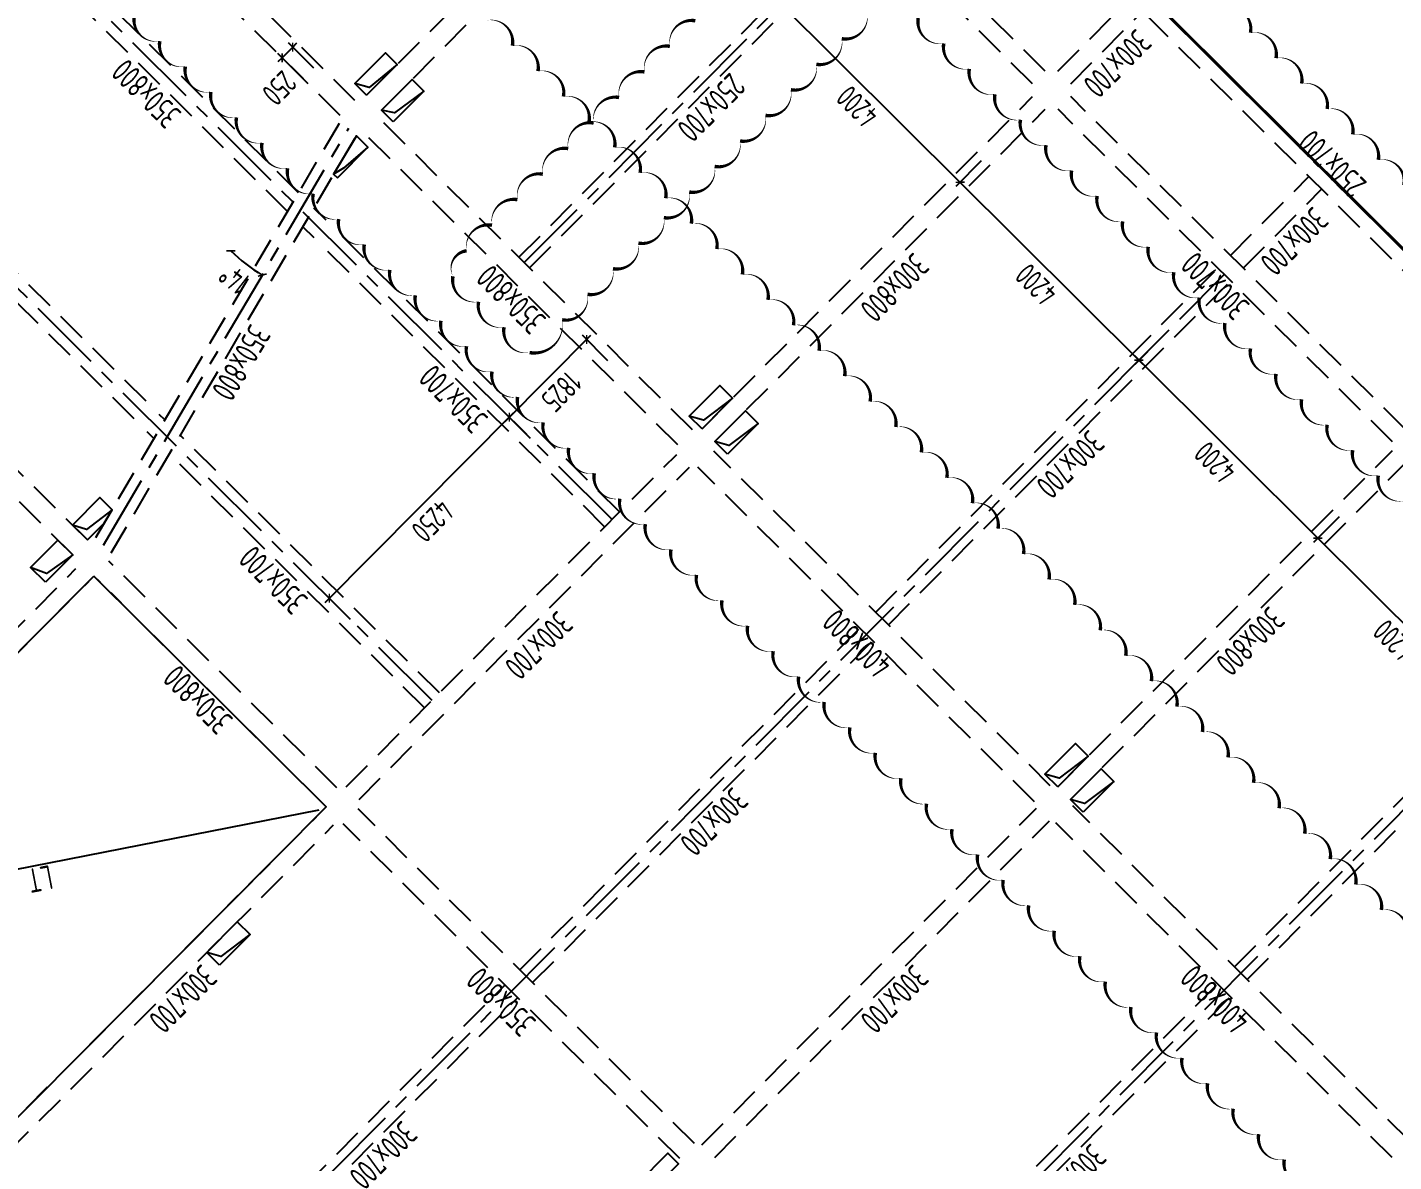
# Model space of a CAD drawing. Extents: x 517450926 to 520131079, y 3499134486 to 3500888201.
# Drawn here: x 518671029 to 518693773, y 3500160652 to 3500179534 of the extents above; entities that cross this region are included whole.
import ezdxf
from ezdxf.enums import TextEntityAlignment as Align

# ---------------------------------------------------------------- set-up
doc = ezdxf.new("R2010")
doc.units = 0
doc.header["$LTSCALE"] = 1000
doc.header["$MEASUREMENT"] = 0
doc.linetypes.add('CENTER', pattern=[2, 1.25, -0.25, 0.25, -0.25])
doc.linetypes.add('DASHED', pattern=[0.75, 0.5, -0.25])
doc.layers.get('0').update_dxf_attribs({"linetype": 'CONTINUOUS'})
doc.layers.get('Defpoints').update_dxf_attribs({"color": 2, "linetype": 'CONTINUOUS'})
doc.layers.add('0_修订云线', color=1, linetype='CONTINUOUS', plot=False)
for name, color, linetype in [('S_AXIS', 8, 'CENTER'), ('S_AXIS_DIMS', 3, 'CONTINUOUS'), ('S_BEAM', 4, 'DASHED'), ('S_BEAM_SECD_TEXT_HORZ', 9, 'CONTINUOUS'), ('S_BEAM_TEXT_HORZ', 7, 'CONTINUOUS'), ('S_BEAM_TEXT_VERT', 41, 'CONTINUOUS'), ('S_FLOR_ENHN', 91, 'DASHED'), ('S_HOLE', 201, 'CONTINUOUS'), ('S_STAR', 243, 'CONTINUOUS')]:
    doc.layers.add(name, color=color, linetype=linetype)
doc.styles.add('TH-STYLE3', font='tssdeng.shx', dxfattribs={"width": 0.7, "bigfont": 'tssdchn.shx'})
doc.styles.add('样式 1', font='Tssdeng.shx', dxfattribs={"width": 0.7, "bigfont": 'Tssdchn.shx'})
doc.dimstyles.new('TSSD_100_100', dxfattribs={"dimtxt": 375, "dimasz": 100, "dimexe": 100, "dimexo": 0, "dimgap": 125, "dimtad": 1, "dimdec": 1, "dimdsep": 46, "dimtxsty": 'TH-STYLE3', "dimblk": 'ARCHTICK', "dimcen": -100, "dimdle": 100, "dimclrt": 7, "dimadec": 0, "dimazin": 0, "dimtfac": 1, "dimtdec": 1, "dimtix": 1, "dimtmove": 2, "dimatfit": 3, "dimldrblk": 'ARCHTICK', "dimfxl": 0, "dimtolj": 1, "dimtzin": 0, "dimarcsym": 0})

# ---------------------------------------------------------------- blocks, each defined once
blk = doc.blocks.new('_ArchTick')
at = {"color": 0, "const_width": 0.25}
blk.add_lwpolyline([(-0.53, -0.53), (0.53, 0.53)], dxfattribs=at)
blk = doc.blocks.new('*D121')
at = {"layer": 'Defpoints', "color": 0, "linetype": 'ByBlock', "transparency": 16777216}
for p in [(518693737, 3500172264), (518692511, 3500171031), (518696785, 3500169373)]:
    blk.add_point(p, dxfattribs=at)
at = {"layer": 'S_AXIS_DIMS', "color": 0, "linetype": 'ByBlock', "lineweight": -2, "transparency": 16777216}
for p, q in [((518692864, 3500171386), (518692441, 3500170960)), ((518695560, 3500167999), (518692440, 3500171102)), ((518695842, 3500168424), (518695419, 3500167999))]:
    blk.add_line(p, q, dxfattribs=at)
at = {"layer": 'S_AXIS_DIMS', "color": 0, "linetype": 'ByBlock', "lineweight": -2, "transparency": 16777216, "xscale": 100, "yscale": 100, "zscale": 100}
for p, rotation in [((518692511, 3500171031), 135.1572922653654), ((518695489, 3500168070), 315.1572922653654)]:
    blk.add_blockref('_ArchTick', p, dxfattribs=dict(at, rotation=rotation))
at = {"layer": 'S_AXIS_DIMS', "color": 7, "linetype": 'ByBlock', "transparency": 16777216, "insert": (518693780, 3500169329), "char_height": 375, "attachment_point": 5, "rotation": 135.1573, "style": 'TH-STYLE3'}
blk.add_mtext('\\A1;4200', dxfattribs=at)
blk = doc.blocks.new('*D122')
at = {"layer": 'Defpoints', "color": 0, "linetype": 'ByBlock', "transparency": 16777216}
for p in [(518690829, 3500175296), (518689533, 3500173993), (518693737, 3500172264)]:
    blk.add_point(p, dxfattribs=at)
at = {"layer": 'S_AXIS_DIMS', "color": 0, "linetype": 'ByBlock', "lineweight": -2, "transparency": 16777216}
for p, q in [((518689886, 3500174348), (518689463, 3500173922)), ((518692582, 3500170961), (518689462, 3500174064)), ((518692864, 3500171386), (518692441, 3500170960))]:
    blk.add_line(p, q, dxfattribs=at)
at = {"layer": 'S_AXIS_DIMS', "color": 0, "linetype": 'ByBlock', "lineweight": -2, "transparency": 16777216, "xscale": 100, "yscale": 100, "zscale": 100}
for p, rotation in [((518689533, 3500173993), 135.1572922653654), ((518692511, 3500171031), 315.1572922653654)]:
    blk.add_blockref('_ArchTick', p, dxfattribs=dict(at, rotation=rotation))
at = {"layer": 'S_AXIS_DIMS', "color": 7, "linetype": 'ByBlock', "transparency": 16777216, "insert": (518690802, 3500172291), "char_height": 375, "attachment_point": 5, "rotation": 135.1573, "style": 'TH-STYLE3'}
blk.add_mtext('\\A1;4200', dxfattribs=at)
blk = doc.blocks.new('*D123')
at = {"layer": 'Defpoints', "color": 0, "linetype": 'ByBlock', "transparency": 16777216}
for p in [(518687745, 3500178152), (518686555, 3500176955), (518690829, 3500175296)]:
    blk.add_point(p, dxfattribs=at)
at = {"layer": 'S_AXIS_DIMS', "color": 0, "linetype": 'ByBlock', "lineweight": -2, "transparency": 16777216}
for p, q in [((518686908, 3500177309), (518686485, 3500176884)), ((518689604, 3500173923), (518686484, 3500177025)), ((518689886, 3500174348), (518689463, 3500173922))]:
    blk.add_line(p, q, dxfattribs=at)
at = {"layer": 'S_AXIS_DIMS', "color": 0, "linetype": 'ByBlock', "lineweight": -2, "transparency": 16777216, "xscale": 100, "yscale": 100, "zscale": 100}
for p, rotation in [((518686555, 3500176955), 135.1572922653654), ((518689533, 3500173993), 315.1572922653654)]:
    blk.add_blockref('_ArchTick', p, dxfattribs=dict(at, rotation=rotation))
at = {"layer": 'S_AXIS_DIMS', "color": 7, "linetype": 'ByBlock', "transparency": 16777216, "insert": (518687824, 3500175252), "char_height": 375, "attachment_point": 5, "rotation": 135.1573, "style": 'TH-STYLE3'}
blk.add_mtext('\\A1;4200', dxfattribs=at)
blk = doc.blocks.new('*D158')
at = {"layer": 'Defpoints', "color": 0, "linetype": 'ByBlock', "transparency": 16777216}
for p in [(518669990, 3500184123), (518658031, 3500172830), (518661536, 3500169875), (518661609, 3500168567), (518676265, 3500154696)]:
    blk.add_point(p, dxfattribs=at)
at = {"layer": 'S_AXIS_DIMS', "color": 0, "linetype": 'ByBlock', "lineweight": -2, "transparency": 16777216}
blk.add_arc((518661856, 3500169026), 907, 61.6851, 135.1573, dxfattribs=at)
at = {"layer": 'S_AXIS_DIMS', "color": 0, "linetype": 'ByBlock', "lineweight": -2, "transparency": 16777216, "xscale": 100, "yscale": 100, "zscale": 100}
for p, rotation in [((518662287, 3500169825), 331.6850738300931), ((518661213, 3500169666), 225.1572922672897)]:
    blk.add_blockref('_ArchTick', p, dxfattribs=dict(at, rotation=rotation))
at = {"layer": 'S_AXIS_DIMS', "color": 7, "linetype": 'ByBlock', "transparency": 16777216, "insert": (518661769, 3500169615), "char_height": 375, "attachment_point": 5, "rotation": 188.4212, "style": 'TH-STYLE3'}
blk.add_mtext('\\A1;73°', dxfattribs=at)
blk = doc.blocks.new('*D160')
at = {"layer": 'Defpoints', "color": 0, "linetype": 'ByBlock', "transparency": 16777216}
for p in [(518670960, 3500183243), (518667268, 3500175915), (518667227, 3500175743), (518668401, 3500175587), (518672013, 3500170983)]:
    blk.add_point(p, dxfattribs=at)
at = {"layer": 'S_AXIS_DIMS', "color": 0, "linetype": 'ByBlock', "lineweight": -2, "transparency": 16777216}
blk.add_arc((518667197, 3500175774), 1219, 315.1573, 63.2611, dxfattribs=at)
at = {"layer": 'S_AXIS_DIMS', "color": 0, "linetype": 'ByBlock', "lineweight": -2, "transparency": 16777216, "xscale": 100, "yscale": 100, "zscale": 100}
for p, rotation in [((518667745, 3500176862), 153.2610552530374), ((518668061, 3500174914), 225.1572922651016)]:
    blk.add_blockref('_ArchTick', p, dxfattribs=dict(at, rotation=rotation))
at = {"layer": 'S_AXIS_DIMS', "color": 7, "linetype": 'ByBlock', "transparency": 16777216, "insert": (518668091, 3500175919), "char_height": 375, "attachment_point": 5, "rotation": 99.2092, "style": 'TH-STYLE3'}
blk.add_mtext('\\A1;108°', dxfattribs=at)
blk = doc.blocks.new('*D267')
at = {"layer": 'Defpoints', "color": 0, "transparency": 16777216}
for p in [(518669878, 3500184742), (518719672, 3500134322), (518720742, 3500133901), (518715548, 3500127828), (518751217, 3500103849)]:
    blk.add_point(p, dxfattribs=at)
at = {"layer": 'S_AXIS_DIMS', "color": 0, "lineweight": -2, "transparency": 16777216}
blk.add_arc((518720860, 3500134039), 1222, 135.1573, 229.4593, dxfattribs=at)
at = {"layer": 'S_AXIS_DIMS', "color": 0, "lineweight": -2, "transparency": 16777216, "xscale": 100, "yscale": 100, "zscale": 100}
for p, rotation in [((518719994, 3500134901), 45.15729226451204), ((518720066, 3500133111), 319.4592519570663)]:
    blk.add_blockref('_ArchTick', p, dxfattribs=dict(at, rotation=rotation))
at = {"layer": 'S_AXIS_DIMS', "color": 7, "transparency": 16777216, "insert": (518719327, 3500133977), "char_height": 375, "attachment_point": 5, "rotation": 92.3083, "style": 'TH-STYLE3'}
blk.add_mtext('\\A1;94°', dxfattribs=at)
blk = doc.blocks.new('*D269')
at = {"layer": 'Defpoints', "color": 0, "transparency": 16777216}
for p in [(518669878, 3500184742), (518695991, 3500158014), (518696924, 3500157601, 0), (518691015, 3500152120, 0), (518751217, 3500103849)]:
    blk.add_point(p, dxfattribs=at)
at = {"layer": 'S_AXIS_DIMS', "color": 0, "lineweight": -2, "transparency": 16777216}
blk.add_arc((518697051, 3500157718), 1100, 135.1573, 222.8453, dxfattribs=at)
at = {"layer": 'S_AXIS_DIMS', "color": 0, "lineweight": -2, "transparency": 16777216, "xscale": 100, "yscale": 100, "zscale": 100}
for p, rotation in [((518696271, 3500158494), 45.15729226459322), ((518696244, 3500156970), 312.8453472691643)]:
    blk.add_blockref('_ArchTick', p, dxfattribs=dict(at, rotation=rotation))
at = {"layer": 'S_AXIS_DIMS', "color": 7, "transparency": 16777216, "insert": (518695638, 3500157743), "char_height": 375, "attachment_point": 5, "rotation": 89.0013, "style": 'TH-STYLE3'}
blk.add_mtext('\\A1;88°', dxfattribs=at)
blk = doc.blocks.new('*D272')
at = {"layer": 'Defpoints', "color": 0, "linetype": 'ByBlock', "transparency": 16777216}
for p in [(518680340, 3500174338), (518681031, 3500173651), (518679744, 3500172357)]:
    blk.add_point(p, dxfattribs=at)
at = {"layer": 'S_AXIS_DIMS', "color": 0, "linetype": 'ByBlock', "lineweight": -2, "transparency": 16777216}
for p, q in [((518678982, 3500172973), (518680410, 3500174409)), ((518680694, 3500173985), (518680269, 3500174408)), ((518679407, 3500172691), (518678982, 3500173114))]:
    blk.add_line(p, q, dxfattribs=at)
at = {"layer": 'S_AXIS_DIMS', "color": 0, "linetype": 'ByBlock', "lineweight": -2, "transparency": 16777216, "xscale": 100, "yscale": 100, "zscale": 100}
for p, rotation in [((518680340, 3500174338), 45.15729226536535), ((518679053, 3500173044), 225.1572922653654)]:
    blk.add_blockref('_ArchTick', p, dxfattribs=dict(at, rotation=rotation))
at = {"layer": 'S_AXIS_DIMS', "color": 7, "linetype": 'ByBlock', "transparency": 16777216, "insert": (518679918, 3500173471), "char_height": 375, "attachment_point": 5, "rotation": 225.1573, "style": 'TH-STYLE3'}
blk.add_mtext('\\A1;1825', dxfattribs=at)
blk = doc.blocks.new('*D273')
at = {"layer": 'Defpoints', "color": 0, "linetype": 'ByBlock', "transparency": 16777216}
for p in [(518679053, 3500173044), (518679744, 3500172357), (518676747, 3500169343)]:
    blk.add_point(p, dxfattribs=at)
at = {"layer": 'S_AXIS_DIMS', "color": 0, "linetype": 'ByBlock', "lineweight": -2, "transparency": 16777216}
for p, q in [((518675985, 3500169960), (518679123, 3500173115)), ((518679407, 3500172691), (518678982, 3500173114)), ((518676410, 3500169678), (518675985, 3500170101))]:
    blk.add_line(p, q, dxfattribs=at)
at = {"layer": 'S_AXIS_DIMS', "color": 0, "linetype": 'ByBlock', "lineweight": -2, "transparency": 16777216, "xscale": 100, "yscale": 100, "zscale": 100}
for p, rotation in [((518679053, 3500173044), 45.15729226536535), ((518676056, 3500170031), 225.1572922653654)]:
    blk.add_blockref('_ArchTick', p, dxfattribs=dict(at, rotation=rotation))
at = {"layer": 'S_AXIS_DIMS', "color": 7, "linetype": 'ByBlock', "transparency": 16777216, "insert": (518677776, 3500171317), "char_height": 375, "attachment_point": 5, "rotation": 225.1573, "style": 'TH-STYLE3'}
blk.add_mtext('\\A1;4250', dxfattribs=at)
blk = doc.blocks.new('*D275')
at = {"layer": 'Defpoints', "color": 0, "linetype": 'ByBlock', "transparency": 16777216}
for p in [(518675446, 3500179205), (518676236, 3500178066), (518676413, 3500178243)]:
    blk.add_point(p, dxfattribs=at)
at = {"layer": 'S_AXIS_DIMS', "color": 0, "linetype": 'ByBlock', "lineweight": -2, "transparency": 16777216}
for p, q in [((518675270, 3500179028), (518675446, 3500179205)), ((518675800, 3500178852), (518675375, 3500179275)), ((518675446, 3500179205), (518675516, 3500179276)), ((518675624, 3500178675), (518675199, 3500179098)), ((518675270, 3500179028), (518675199, 3500178957))]:
    blk.add_line(p, q, dxfattribs=at)
at = {"layer": 'S_AXIS_DIMS', "color": 0, "linetype": 'ByBlock', "lineweight": -2, "transparency": 16777216, "xscale": 100, "yscale": 100, "zscale": 100}
for p, rotation in [((518675446, 3500179205), 225.1572922659514), ((518675270, 3500179028), 45.15729226595135)]:
    blk.add_blockref('_ArchTick', p, dxfattribs=dict(at, rotation=rotation))
at = {"layer": 'S_AXIS_DIMS', "color": 7, "linetype": 'ByBlock', "transparency": 16777216, "insert": (518675225, 3500178521), "char_height": 375, "attachment_point": 5, "rotation": 225.1573, "style": 'TH-STYLE3'}
blk.add_mtext('\\A1;250', dxfattribs=at)
blk = doc.blocks.new('*D276')
at = {"layer": 'Defpoints', "color": 0, "transparency": 16777216}
for p in [(518696045, 3500174585), (518670596, 3500160553), (518677995, 3500157366), (518677569, 3500156361), (518674659, 3500153081)]:
    blk.add_point(p, dxfattribs=at)
at = {"layer": 'S_AXIS_DIMS', "color": 0, "lineweight": -2, "transparency": 16777216}
blk.add_arc((518677789, 3500156229), 1156, 45.1573, 148.9904, dxfattribs=at)
at = {"layer": 'S_AXIS_DIMS', "color": 0, "lineweight": -2, "transparency": 16777216, "xscale": 100, "yscale": 100, "zscale": 100}
for p, rotation in [((518678605, 3500157048), 315.1572922631937), ((518676799, 3500156824), 238.990403903446)]:
    blk.add_blockref('_ArchTick', p, dxfattribs=dict(at, rotation=rotation))
at = {"layer": 'S_AXIS_DIMS', "color": 7, "transparency": 16777216, "insert": (518677686, 3500157066), "char_height": 375, "attachment_point": 5, "rotation": 187.0738, "style": 'TH-STYLE3'}
blk.add_mtext('\\A1;104°', dxfattribs=at)
blk = doc.blocks.new('*D396')
at = {"layer": 'Defpoints', "color": 0, "transparency": 16777216}
for p in [(518684559, 3500186008), (518676378, 3500177854), (518674756, 3500175529), (518672296, 3500170913), (518663173, 3500164505)]:
    blk.add_point(p, dxfattribs=at)
at = {"layer": 'S_AXIS_DIMS', "color": 0, "lineweight": -2, "transparency": 16777216}
blk.add_arc((518676276, 3500177681), 2635, 225.1573, 239.5386, dxfattribs=at)
at = {"layer": 'S_AXIS_DIMS', "color": 0, "lineweight": -2, "transparency": 16777216, "xscale": 100, "yscale": 100, "zscale": 100}
for p, rotation in [((518674419, 3500175813), 135.1572922636892), ((518674941, 3500175410), 329.5385553884755)]:
    blk.add_blockref('_ArchTick', p, dxfattribs=dict(at, rotation=rotation))
at = {"layer": 'S_AXIS_DIMS', "color": 7, "transparency": 16777216, "insert": (518674476, 3500175347), "char_height": 375, "attachment_point": 5, "rotation": 142.3479, "style": 'TH-STYLE3'}
blk.add_mtext('\\A1;14°', dxfattribs=at)
blk = doc.blocks.new('*D399')
at = {"layer": 'Defpoints', "color": 0, "linetype": 'ByBlock', "transparency": 16777216}
for p in [(518684873, 3500181220), (518683577, 3500179916), (518687851, 3500178258)]:
    blk.add_point(p, dxfattribs=at)
at = {"layer": 'S_AXIS_DIMS', "color": 0, "linetype": 'ByBlock', "lineweight": -2, "transparency": 16777216}
for p, q in [((518683930, 3500180271), (518683507, 3500179846)), ((518686626, 3500176884), (518683506, 3500179987)), ((518686908, 3500177309), (518686485, 3500176884))]:
    blk.add_line(p, q, dxfattribs=at)
at = {"layer": 'S_AXIS_DIMS', "color": 0, "linetype": 'ByBlock', "lineweight": -2, "transparency": 16777216, "xscale": 100, "yscale": 100, "zscale": 100}
for p, rotation in [((518683577, 3500179916), 135.1572922653654), ((518686555, 3500176955), 315.1572922653654)]:
    blk.add_blockref('_ArchTick', p, dxfattribs=dict(at, rotation=rotation))
at = {"layer": 'S_AXIS_DIMS', "color": 7, "linetype": 'ByBlock', "transparency": 16777216, "insert": (518684846, 3500178214), "char_height": 375, "attachment_point": 5, "rotation": 135.1573, "style": 'TH-STYLE3'}
blk.add_mtext('\\A1;4200', dxfattribs=at)

msp = doc.modelspace()

# ---------------------------------------------------------------- linework, layer by layer
at = {"layer": '0_修订云线'}
for points in [[(518690965.2991, 3500179867.0796, 0, 60, -0.52056705), (518691390.7263, 3500179443.9818, 0, 60, -0.52056705), (518691816.1535, 3500179020.8841, 0, 60, -0.52056705), (518692241.5807, 3500178597.7863, 0, 60, -0.52056705), (518692667.0078, 3500178174.6885, 0, 60, -0.52056705), (518693092.435, 3500177751.5908, 0, 60, -0.52056705), (518693517.8622, 3500177328.493, 0, 60, -0.52056705), (518693943.2894, 3500176905.3953, 0, 60, -0.52056705)], [(518692377.8883, 3500160264.3521, 0, 60, -0.52056705), (518691952.4611, 3500160687.4499, 0, 60, -0.52056705), (518691527.0339, 3500161110.5476, 0, 60, -0.52056705), (518691101.6067, 3500161533.6454, 0, 60, -0.52056705), (518690676.1796, 3500161956.7431, 0, 60, -0.52056705), (518690250.7524, 3500162379.8409, 0, 60, -0.52056705), (518689825.3252, 3500162802.9386, 0, 60, -0.52056705), (518689399.898, 3500163226.0364, 0, 60, -0.52056705), (518688974.4708, 3500163649.1341, 0, 60, -0.52056705), (518688549.0436, 3500164072.2319, 0, 60, -0.52056705), (518688123.6164, 3500164495.3296, 0, 60, -0.52056705), (518687698.1893, 3500164918.4274, 0, 60, -0.52056705), (518687272.7621, 3500165341.5251, 0, 60, -0.52056705), (518686847.3349, 3500165764.6229, 0, 60, -0.52056705), (518686421.9077, 3500166187.7207, 0, 60, -0.52056705), (518685996.4805, 3500166610.8184, 0, 60, -0.52056705), (518685571.0533, 3500167033.9162, 0, 60, -0.52056705), (518685145.6261, 3500167457.0139, 0, 60, -0.52056705), (518684720.1989, 3500167880.1117, 0, 60, -0.52056705), (518684294.7718, 3500168303.2094, 0, 60, -0.52056705), (518683869.3446, 3500168726.3072, 0, 60, -0.52056705), (518683443.9174, 3500169149.4049, 0, 60, -0.52056705), (518683018.4902, 3500169572.5027, 0, 60, -0.52056705), (518682593.063, 3500169995.6004, 0, 60, -0.52056705), (518682167.6358, 3500170418.6982, 0, 60, -0.52056705), (518681742.2086, 3500170841.7959, 0, 60, -0.52056705), (518681316.7814, 3500171264.8937, 0, 60, -0.52056705), (518680891.3543, 3500171687.9914, 0, 60, -0.52056705), (518680465.9271, 3500172111.0892, 0, 60, -0.52056705), (518680040.4999, 3500172534.1869, 0, 60, -0.52056705), (518679615.0727, 3500172957.2847, 0, 60, -0.52056705), (518679189.6455, 3500173380.3825, 0, 60, -0.52056705), (518678764.2183, 3500173803.4802, 0, 60, -0.52056705), (518678338.7911, 3500174226.578, 0, 60, -0.52056705), (518677913.3639, 3500174649.6757, 0, 60, -0.52056705), (518677487.9368, 3500175072.7735, 0, 60, -0.52056705), (518677062.5096, 3500175495.8712, 0, 60, -0.52056705), (518676637.0824, 3500175918.969, 0, 60, -0.52056705), (518676211.6552, 3500176342.0667, 0, 60, -0.52056705), (518675786.228, 3500176765.1645, 0, 60, -0.52056705), (518675360.8008, 3500177188.2622, 0, 60, -0.52056705), (518674935.3736, 3500177611.36, 0, 60, -0.52056705), (518674509.9465, 3500178034.4577, 0, 60, -0.52056705), (518674084.5193, 3500178457.5555, 0, 60, -0.52056705), (518673659.0921, 3500178880.6532, 0, 60, -0.52056705), (518673233.6649, 3500179303.751, 0, 60, -0.52056705), (518672808.2377, 3500179726.8487, 0, 60, -0.52056705)], [(518685008.9592, 3500179769.887, 0, 60, -0.52056705), (518684585.8615, 3500179344.4598, 0, 60, -0.52056705), (518684162.7637, 3500178919.0326, 0, 60, -0.52056705), (518683739.666, 3500178493.6054, 0, 60, -0.52056705), (518683316.5682, 3500178068.1783, 0, 60, -0.52056705), (518682893.4705, 3500177642.7511, 0, 60, -0.52056705), (518682470.3727, 3500177217.3239, 0, 60, -0.52056705), (518682047.275, 3500176791.8967, 0, 60, -0.52056705), (518681624.1772, 3500176366.4695, 0, 60, -0.52056705), (518681201.0794, 3500175941.0423, 0, 60, -0.52056705), (518680777.9817, 3500175515.6151, 0, 60, -0.52056705), (518680354.8839, 3500175090.1879, 0, 60, -0.52056705), (518679931.7862, 3500174664.7608, 0, 60, -0.52056705), (518679389.8132, 3500174119.8038, 0, 60, -0.52056705), (518678964.386, 3500174542.9016, 0, 60, -0.52056705), (518678538.9588, 3500174965.9993, 0, 60, -0.52056705), (518678113.5316, 3500175389.0971, 0, 60, -0.52056705), (518678340.4792, 3500175813.9858, 0, 60, -0.52056705), (518678763.5769, 3500176239.413, 0, 60, -0.52056705), (518679186.6747, 3500176664.8402, 0, 60, -0.52056705), (518679609.7724, 3500177090.2674, 0, 60, -0.52056705), (518680032.8702, 3500177515.6945, 0, 60, -0.52056705), (518680455.9679, 3500177941.1217, 0, 60, -0.52056705), (518680879.0657, 3500178366.5489, 0, 60, -0.52056705), (518681302.1634, 3500178791.9761, 0, 60, -0.52056705), (518681725.2612, 3500179217.4033, 0, 60, -0.52056705), (518682148.3589, 3500179642.8305, 0, 60, -0.52056705)], [(518678678.1503, 3500179651.0218, 0, 60, -0.52056705), (518679103.5775, 3500179227.924, 0, 60, -0.52056705), (518679529.0047, 3500178804.8263, 0, 60, -0.52056705), (518679954.4319, 3500178381.7285, 0, 60, -0.52056705), (518680379.8591, 3500177958.6308, 0, 60, -0.52056705), (518680805.2863, 3500177535.533, 0, 60, -0.52056705), (518681230.7135, 3500177112.4353, 0, 60, -0.52056705), (518681656.1407, 3500176689.3375, 0, 60, -0.52056705), (518682081.5678, 3500176266.2398, 0, 60, -0.52056705), (518682506.995, 3500175843.142, 0, 60, -0.52056705), (518682932.4222, 3500175420.0443, 0, 60, -0.52056705), (518683357.8494, 3500174996.9465, 0, 60, -0.52056705), (518683783.2766, 3500174573.8487, 0, 60, -0.52056705), (518684208.7038, 3500174150.751, 0, 60, -0.52056705), (518684634.131, 3500173727.6532, 0, 60, -0.52056705), (518685059.5582, 3500173304.5555, 0, 60, -0.52056705), (518685484.9853, 3500172881.4577, 0, 60, -0.52056705), (518685910.4125, 3500172458.36, 0, 60, -0.52056705), (518686335.8397, 3500172035.2622, 0, 60, -0.52056705), (518686761.2669, 3500171612.1645, 0, 60, -0.52056705), (518687186.6941, 3500171189.0667, 0, 60, -0.52056705), (518687612.1213, 3500170765.969, 0, 60, -0.52056705), (518688037.5485, 3500170342.8712, 0, 60, -0.52056705), (518688462.9756, 3500169919.7735, 0, 60, -0.52056705), (518688888.4028, 3500169496.6757, 0, 60, -0.52056705), (518689313.83, 3500169073.578, 0, 60, -0.52056705), (518689739.2572, 3500168650.4802, 0, 60, -0.52056705), (518690164.6844, 3500168227.3825, 0, 60, -0.52056705), (518690590.1116, 3500167804.2847, 0, 60, -0.52056705), (518691015.5388, 3500167381.1869, 0, 60, -0.52056705), (518691440.966, 3500166958.0892, 0, 60, -0.52056705), (518691866.3931, 3500166534.9914, 0, 60, -0.52056705), (518692291.8203, 3500166111.8937, 0, 60, -0.52056705), (518692717.2475, 3500165688.7959, 0, 60, -0.52056705), (518693142.6747, 3500165265.6982, 0, 60, -0.52056705), (518693568.1019, 3500164842.6004, 0, 60, -0.52056705), (518693993.5291, 3500164419.5027, 0, 60, -0.52056705)], [(518693942.0485, 3500171649.441, 0, 60, -0.52056705), (518693516.6213, 3500172072.5388, 0, 60, -0.52056705), (518693091.1941, 3500172495.6365, 0, 60, -0.52056705), (518692665.7669, 3500172918.7343, 0, 60, -0.52056705), (518692240.3397, 3500173341.832, 0, 60, -0.52056705), (518691814.9125, 3500173764.9298, 0, 60, -0.52056705), (518691389.4854, 3500174188.0275, 0, 60, -0.52056705), (518690964.0582, 3500174611.1253, 0, 60, -0.52056705), (518690538.631, 3500175034.223, 0, 60, -0.52056705), (518690113.2038, 3500175457.3208, 0, 60, -0.52056705), (518689687.7766, 3500175880.4185, 0, 60, -0.52056705), (518689262.3494, 3500176303.5163, 0, 60, -0.52056705), (518688836.9222, 3500176726.614, 0, 60, -0.52056705), (518688411.495, 3500177149.7118, 0, 60, -0.52056705), (518687986.0679, 3500177572.8095, 0, 60, -0.52056705), (518687560.6407, 3500177995.9073, 0, 60, -0.52056705), (518687135.2135, 3500178419.0051, 0, 60, -0.52056705), (518686709.7863, 3500178842.1028, 0, 60, -0.52056705), (518686284.3591, 3500179265.2006, 0, 60, -0.52056705), (518685858.9319, 3500179688.2983, 0, 60, -0.52056705)]]:
    msp.add_lwpolyline(points, format="xyseb", dxfattribs=at)
at = {"layer": 'S_AXIS'}
for p, q in [((518679301.3936, 3500175617.2078), (518686511.6845, 3500182867.1961)), ((518680762.7012, 3500171343.2074), (518669524.1984, 3500182520.1735)), ((518677765.7588, 3500168329.7648), (518667310.5273, 3500178727.7485)), ((518672296.2503, 3500170913.372), (518676378.444, 3500177854.2378)), ((518673287.2336, 3500157657.7951), (518690951.5648, 3500175419.3802)), ((518680759.3145, 3500153258.874), (518696907.5454, 3500169496.0117))]:
    msp.add_line(p, q, dxfattribs=at)
at = {"layer": 'S_BEAM', "linetype": 'Continuous'}
msp.add_line((518713667.1493, 3500156213.0083), (518677754.0043, 3500191929.5103), dxfattribs=at)
at = {"layer": 'S_BEAM'}
for p, q in [((518676677.4588, 3500178403.0686), (518682177.7296, 3500183933.622)), ((518687972.4098, 3500178805.3269), (518682867.3017, 3500183882.4818)), ((518676925.6247, 3500178156.2615), (518682425.8955, 3500183686.815)), ((518687760.8609, 3500178592.6133), (518682655.7528, 3500183669.7683)), ((518676483.2479, 3500178314.1467), (518671307.1989, 3500183461.8542)), ((518676236.4408, 3500178065.9809), (518671060.3918, 3500183213.6883)), ((518675543.8136, 3500176780.3297), (518670358.0317, 3500181937.7166)), ((518675360.6382, 3500176468.8806), (518670192.3559, 3500181608.8639)), ((518679212.7629, 3500175705.3532), (518684906.9535, 3500181430.8941)), ((518679390.0243, 3500175529.0624), (518685084.2149, 3500181254.6033)), ((518688184.541, 3500178805.9093), (518689383.318, 3500180011.2863)), ((518688397.2546, 3500178594.3604), (518689596.0316, 3500179799.7374)), ((518695339.2986, 3500174087.9178), (518689596.0316, 3500179799.7374)), ((518682261.1724, 3500172849.9287), (518687761.4432, 3500178380.4821)), ((518693963.8426, 3500172846.7002), (518688397.8369, 3500178382.2292)), ((518682473.886, 3500172638.3798), (518687974.1568, 3500178168.9332)), ((518693752.2938, 3500172633.9867), (518688186.2881, 3500178169.5156)), ((518673006.0473, 3500173310.2252), (518668346.2533, 3500177944.5045)), ((518672168.1534, 3500171040.7675), (518676250.3471, 3500177981.6334)), ((518682102.1226, 3500172831.8143), (518676890.6577, 3500178014.7437)), ((518672804.6914, 3500173016.8571), (518668180.5774, 3500177615.6517)), ((518672424.3472, 3500170785.9765), (518676506.5411, 3500177726.8426)), ((518681855.3155, 3500172583.6484), (518676643.8507, 3500177766.5778)), ((518691056.7569, 3500175737.8682), (518692361.3083, 3500177049.602)), ((518691269.4705, 3500175526.3193), (518692574.0219, 3500176838.0532)), ((518676002.9897, 3500176323.6678), (518675800.0074, 3500176525.5386)), ((518675801.6338, 3500176030.2996), (518675616.832, 3500176214.0895)), ((518680886.1047, 3500171467.2903), (518676222.5844, 3500176105.2755)), ((518672030.8436, 3500171001.0321), (518667244.7831, 3500175760.8865)), ((518680639.2977, 3500171219.1244), (518676021.2285, 3500175811.9073)), ((518685151.0174, 3500169799.6137), (518690845.208, 3500175525.1546)), ((518671784.0366, 3500170752.8662), (518666997.976, 3500175512.7206)), ((518685363.731, 3500169588.0649), (518691057.9216, 3500175313.6057)), ((518673319.5414, 3500172998.4477), (518673225.642, 3500173091.8329)), ((518673136.366, 3500172686.9986), (518673024.2861, 3500172798.4647)), ((518677889.1623, 3500168453.8477), (518673575.7352, 3500172743.6566)), ((518677642.3553, 3500168205.6819), (518673392.5598, 3500172432.2075)), ((518676337.8039, 3500166893.948), (518681838.0747, 3500172424.5015)), ((518688058.1032, 3500166908.4458), (518682456.6452, 3500172479.2328)), ((518688181.8949, 3500166891.1079), (518693752.682, 3500172492.5658)), ((518676550.5175, 3500166682.3992), (518682050.7883, 3500172212.9526)), ((518687793.6671, 3500166642.5538), (518682192.2091, 3500172213.3408)), ((518688394.6085, 3500166679.559), (518693965.3956, 3500172281.0169)), ((518666407.9458, 3500165063.5541), (518671837.7003, 3500170523.203)), ((518676178.754, 3500166875.8337), (518672385.3663, 3500170648.4506)), ((518666620.6594, 3500164852.0052), (518672050.4139, 3500170311.6541)), ((518675967.4056, 3500166592.4033), (518672138.5592, 3500170400.2848)), ((518679227.6488, 3500163843.6331), (518684886.5813, 3500169533.7217)), ((518691124.6271, 3500163893.9713), (518696801.1886, 3500169601.7861)), ((518691337.3407, 3500163682.4225), (518697013.9022, 3500169390.2372)), ((518679440.3624, 3500163632.0842), (518685099.2949, 3500169322.1729)), ((518670484.958, 3500161008.8656), (518675914.7125, 3500166468.5145)), ((518682134.7346, 3500160952.4651), (518676533.2767, 3500166523.2522)), ((518682258.5264, 3500160935.1272), (518687829.3134, 3500166536.5852)), ((518694031.7129, 3500161002.8034), (518688430.2549, 3500166573.5904)), ((518670697.6716, 3500160797.3167), (518676127.4261, 3500166256.9656)), ((518681887.9276, 3500160704.2993), (518676286.4696, 3500166275.0864)), ((518682471.24, 3500160723.5784), (518688042.027, 3500166325.0363)), ((518693749.6477, 3500160719.1852), (518688148.1897, 3500166289.9723)), ((518674063.2605, 3500158650.8113), (518678980.8418, 3500163595.4673)), ((518685183.6295, 3500157920.2646), (518690842.5619, 3500163610.3532)), ((518674319.3832, 3500158482.9106), (518679193.5554, 3500163383.9184)), ((518685396.3431, 3500157708.7157), (518691055.2755, 3500163398.8043))]:
    msp.add_line(p, q, dxfattribs=at)
at = {"layer": 'S_FLOR_ENHN', "linetype": 'ByBlock', "const_width": 50}
msp.add_lwpolyline([(518727492.3888, 3500104243.0626), (518739156.1842, 3500092643.1326), (518745961.0064, 3500099485.4198), (518745145.9569, 3500100296.7117), (518756886.5669, 3500112101.9616), (518724908.6234, 3500143904.8094), (518725649.0444, 3500144649.307), (518718629.4959, 3500151630.4199), (518713781.5008, 3500146755.7334), (518709137.254, 3500151374.5505), (518713808.9584, 3500156071.9757), (518677754.0043, 3500191929.5103), (518669990.1605, 3500184122.9214), (518661608.9242, 3500168566.9861), (518675983.547, 3500154271.0719), (518677393.8728, 3500155689.1625), (518688454.9796, 3500144688.621), (518687820.3249, 3500144050.472), (518709977.9909, 3500122014.1307), (518710612.6456, 3500122652.2796), (518724758.0997, 3500108584.2793), (518724758.0997, 3500108584.2794), (518728303.3262, 3500105058.4648)], dxfattribs=at)
at = {"layer": 'S_HOLE'}
for points in [[(518676677.4588, 3500178403.0686), (518676482.4484, 3500178597.0112), (518676990.1661, 3500179107.5241), (518677185.1765, 3500178913.5815)], [(518677120.6551, 3500177962.3754), (518676925.6247, 3500178156.2615), (518677433.3424, 3500178666.7745), (518677628.3727, 3500178472.8883)], [(518682261.1725, 3500172849.9286), (518682048.4541, 3500173061.4822), (518682556.1718, 3500173571.9952), (518682768.8901, 3500173360.4416)], [(518682686.6044, 3500172426.8262), (518682473.8861, 3500172638.3798), (518682981.6037, 3500173148.8927), (518683194.3221, 3500172937.3391)], [(518672030.8436, 3500171001.0321), (518672309.6821, 3500171281.4057), (518672440.3, 3500171503.4925), (518672237.6766, 3500171705.0065), (518671782.846, 3500171247.6718)], [(518671329.206, 3500170295.5315), (518671081.2084, 3500170542.1712), (518671536.039, 3500170999.5059), (518671784.0366, 3500170752.8662)], [(518688181.895, 3500166891.1078), (518687969.1766, 3500167102.6614), (518688476.8942, 3500167613.1744), (518688689.6126, 3500167401.6208)], [(518688607.3268, 3500166468.0054), (518688394.6085, 3500166679.559), (518688902.3261, 3500167190.072), (518689115.0445, 3500166978.5184)], [(518674228.1698, 3500163921.8319), (518674015.4627, 3500164133.3744), (518674523.1805, 3500164643.8876), (518674735.8877, 3500164432.3451)], [(518681185.4929, 3500160281.629), (518681362.7589, 3500160105.3336), (518681870.4927, 3500160615.8627), (518681693.2266, 3500160792.1582)]]:
    msp.add_lwpolyline(points, close=True, dxfattribs=at)
for points in [[(518677186.1826, 3500178917.0574), (518676716.3951, 3500178532.4979), (518676482.4484, 3500178597.0112)], [(518677627.7904, 3500178472.3028), (518677141.8451, 3500178109.3775), (518676925.6247, 3500178156.2615)], [(518676189.7254, 3500177026.3203), (518676697.5194, 3500177536.91), (518676506.5411, 3500177726.8426), (518676126.272, 3500177089.4257), (518676189.7039, 3500177026.2987)], [(518676697.5194, 3500177536.91), (518676292.4588, 3500177191.0381), (518676126.2802, 3500177089.4175)], [(518682768.3446, 3500173359.8958), (518682282.4008, 3500172996.969), (518682048.4541, 3500173061.4822)], [(518683193.7766, 3500172936.7933), (518682707.8328, 3500172573.8665), (518682473.8861, 3500172638.3798)], [(518672440.3, 3500171503.4925), (518672015.0037, 3500171176.7871), (518671782.846, 3500171247.6718)], [(518671784.0366, 3500170752.8662), (518671350.6072, 3500170442.3999), (518671081.2084, 3500170542.1712)], [(518688689.0671, 3500167401.075), (518688203.1233, 3500167038.1481), (518687969.1766, 3500167102.6614)], [(518689114.499, 3500166977.9726), (518688628.5552, 3500166615.0457), (518688394.6085, 3500166679.559)], [(518674735.249, 3500164431.7156), (518674249.4062, 3500164068.8642), (518674015.4627, 3500164133.3744)]]:
    msp.add_lwpolyline(points, dxfattribs=at)
at = {"layer": 'S_STAR'}
msp.add_line((518675879.2603, 3500166503.7726), (518666409.1105, 3500164639.2916), dxfattribs=at)
msp.add_lwpolyline([(518672138.5592, 3500170400.2848), (518676002.8579, 3500166557.1452), (518670273.4092, 3500160796.152), (518666409.1105, 3500164639.2916)], close=True, dxfattribs=at)

# ---------------------------------------------------------------- texts
at = {"layer": 'S_BEAM_SECD_TEXT_HORZ', "linetype": 'Continuous', "width": 0.7}
for s, rotation, style, p in [('350x800', 135.15728815, 'TH-STYLE3', (518673148.4211, 3500178572.2708)), ('250x700', 225.15729781, '样式 1', (518682273.6297, 3500178337.8933)), ('250x700', 135.15728815, 'TH-STYLE3', (518692886.9412, 3500177400.8649)), ('300x700', 225.15729781, '样式 1', (518691975.9824, 3500176110.6176)), ('350x700', 135.15728815, 'TH-STYLE3', (518678259.7859, 3500173490.1025)), ('300x700', 225.15729781, '样式 1', (518688247.3364, 3500172396.8957)), ('350x700', 135.15728815, 'TH-STYLE3', (518675262.8435, 3500170476.6599)), ('300x700', 225.15729781, '样式 1', (518682316.3084, 3500166448.5327)), ('300x700', 225.15729781, '样式 1', (518676809.9281, 3500160896.5169)), ('300x700', 225.15729781, '样式 1', (518688279.9485, 3500160517.5466))]:
    msp.add_text(s, height=400, rotation=rotation, dxfattribs=dict(at, style=style)).set_placement(p, align=Align.CENTER)
at = {"layer": 'S_BEAM_TEXT_HORZ', "linetype": 'Continuous', "style": '样式 1', "width": 0.7}
for s, p in [('300x700', (518690940.8224, 3500175373.127)), ('350x800', (518679221.1136, 3500175146.4901)), ('400x800', (518684982.0976, 3500169417.0504)), ('350x800', (518674006.7846, 3500168485.3522)), ('350x800', (518679053.2379, 3500163455.5462)), ('400x800', (518690938.0782, 3500163493.6818))]:
    msp.add_text(s, height=400, rotation=135.15728815, dxfattribs=at).set_placement(p, align=Align.CENTER)
at = {"layer": 'S_BEAM_TEXT_VERT', "linetype": 'Continuous', "style": '样式 1', "width": 0.7}
for s, rotation, p in [('300x700', 225.15729781, (518689031.3506, 3500179069.993)), ('300x800', 225.15729781, (518685322.6259, 3500175340.8493)), ('350x800', 239.53856502, (518674415.313, 3500174051.5496)), ('300x800', 225.15729781, (518691243.1543, 3500169452.7389)), ('300x700', 225.15729781, (518679399.2574, 3500169384.8686)), ('300x700', 225.15729781, (518673475.6947, 3500163499.5984)), ('300x700', 225.15729781, (518685319.7857, 3500163496.7583))]:
    msp.add_text(s, height=400, rotation=rotation, dxfattribs=at).set_placement(p, align=Align.CENTER)
at = {"layer": 'S_STAR', "style": 'TH-STYLE3', "width": 0.7}
msp.add_text('LT', height=400, rotation=190.88175266, dxfattribs=at).set_placement((518671204.6076, 3500165554.5026), align=Align.CENTER)

# ---------------------------------------------------------------- dimensions: what is measured, and where the dimension line sits
at = {"layer": 'S_AXIS_DIMS'}
for base, line1, line2, picture, middle in [((518674755.6482, 3500175529.3464), ((518684558.5098, 3500186008.4712), (518663172.9064, 3500164505.1258)), ((518672296.2503, 3500170913.372), (518676378.444, 3500177854.2378)), '*D396', (518674476.1068, 3500175347.4129)), ((518719671.8957, 3500134322.4546), ((518751216.9937, 3500103848.5721), (518669878.1449, 3500184742.0486)), ((518715547.7948, 3500127828.1347), (518720741.8175, 3500133900.8033)), '*D267', (518719327.3411, 3500133977.3902)), ((518695991.0166, 3500158014.2915), ((518751216.9937, 3500103848.5721), (518669878.1449, 3500184742.0486)), ((518691015.4533, 3500152120.3731, -0.0337), (518696924.317, 3500157600.734, 0)), '*D269', (518695638.1241, 3500157742.7359)), ((518677994.8265, 3500157366.4402), ((518677568.8047, 3500156361.3967), (518670595.6161, 3500160552.9009)), ((518696045.0438, 3500174584.8318), (518674659.4405, 3500153081.4865)), '*D276', (518677685.5908, 3500157065.9035))]:
    dim = msp.add_angular_dim_2l(base=base, line1=line1, line2=line2, dimstyle='TSSD_100_100', dxfattribs=at)
    dim.commit()
    dim.dimension.update_dxf_attribs({"geometry": picture, "text_midpoint": middle})
at = {"layer": 'S_AXIS_DIMS', "linetype": 'ByBlock'}
for base, line1, line2, picture, middle in [((518661536.0401, 3500169875.1874), ((518676265.2239, 3500154696.1108), (518658031.4078, 3500172830.0873)), ((518669990.1605, 3500184122.9214), (518661608.9242, 3500168566.9861)), '*D158', (518661769.175, 3500169614.6669)), ((518668400.7845, 3500175586.9888), ((518672013.2145, 3500170983.306), (518667227.154, 3500175743.1603)), ((518667267.5633, 3500175914.5244), (518670959.7685, 3500183243.2432)), '*D160', (518668090.9768, 3500175918.5985))]:
    dim = msp.add_angular_dim_2l(base=base, line1=line1, line2=line2, dimstyle='TSSD_100_100', dxfattribs=at)
    dim.commit()
    dim.dimension.update_dxf_attribs({"geometry": picture, "text_midpoint": middle})
for base, p1, p2, angle, picture, middle in [((518683577.0781, 3500179916.4329), (518687851.0488, 3500178257.8642), (518684873.0585, 3500181219.5484), 135.15729227, '*D399', (518684845.7099, 3500178214.0141)), ((518686555.0684, 3500176954.7486), (518690829.0391, 3500175296.1799), (518687745.2743, 3500178151.5074), 135.15729227, '*D123', (518687823.7002, 3500175252.3298)), ((518689533.0587, 3500173993.0643), (518693736.5131, 3500172263.5911), (518690829.0391, 3500175296.1799), 135.15729227, '*D122', (518690801.6905, 3500172290.6455)), ((518680339.5112, 3500174337.9637), (518679743.6328, 3500172356.6959), (518681030.5551, 3500173650.7036), 225.15729227, '*D272', (518679917.6267, 3500173470.5964)), ((518679052.5888, 3500173043.956), (518676746.6904, 3500169343.2534), (518679743.6328, 3500172356.6959), 225.15729227, '*D273', (518677775.6943, 3500171316.8713)), ((518692511.049, 3500171031.3801), (518696785.0197, 3500169372.8114), (518693736.5131, 3500172263.5911), 135.15729227, '*D121', (518693779.6808, 3500169328.9613))]:
    dim = msp.add_linear_dim(base=base, p1=p1, p2=p2, angle=angle, dimstyle='TSSD_100_100', dxfattribs=at)
    dim.commit()
    dim.dimension.update_dxf_attribs({"geometry": picture, "text_midpoint": middle})
dim = msp.add_linear_dim(base=(518675445.8822, 3500179204.7975), p1=(518676236.4408, 3500178065.9809), p2=(518676412.7315, 3500178243.2422), angle=225.15729227, dimstyle='TSSD_100_100', dxfattribs=at)
dim.commit()
dim.dimension.update_dxf_attribs({"geometry": '*D275', "text_midpoint": (518675224.5707, 3500178521.3811), "dimtype": 160})

doc.saveas('drawing.dxf')
